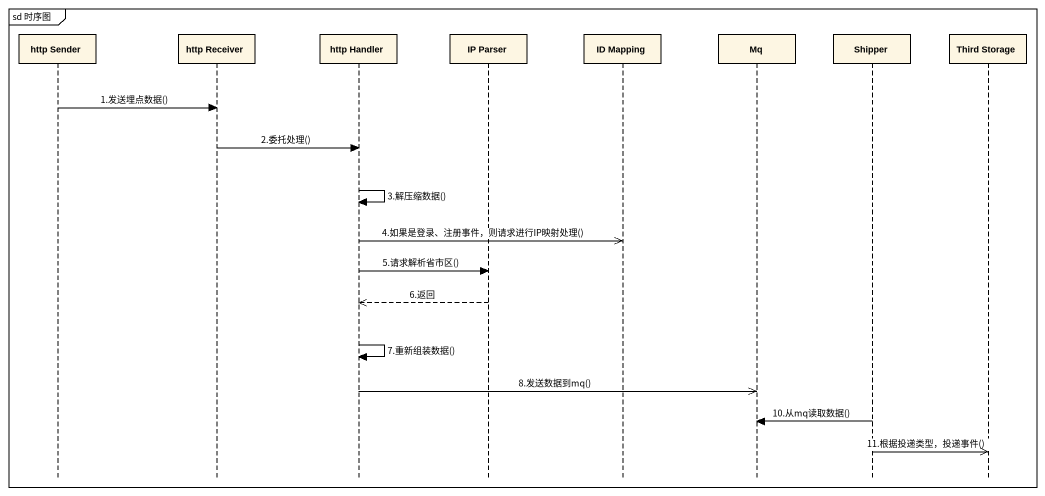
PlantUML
@startuml
mainframe sd 时序图
hide footbox
participant "http Sender" as http_Sender
participant "http Receiver" as http_Receiver
participant "http Handler" as http_Handler
participant "IP Parser" as IP_Parser
participant "ID Mapping" as ID_Mapping
participant Mq
participant Shipper
participant "Third Storage" as Third_Storage

http_Sender -> http_Receiver : 1.发送埋点数据()
http_Receiver -> http_Handler : 2.委托处理()
http_Handler -> http_Handler : 3.解压缩数据()
http_Handler ->> ID_Mapping : 4.如果是登录、注册事件，则请求进行IP映射处理()
http_Handler -> IP_Parser : 5.请求解析省市区()
IP_Parser -->> http_Handler : 6.返回
http_Handler -> http_Handler : 7.重新组装数据()
http_Handler ->> Mq : 8.发送数据到mq()
Shipper -> Mq : 10.从mq读取数据()
Shipper ->> Third_Storage : 11.根据投递类型，投递事件()
@enduml
